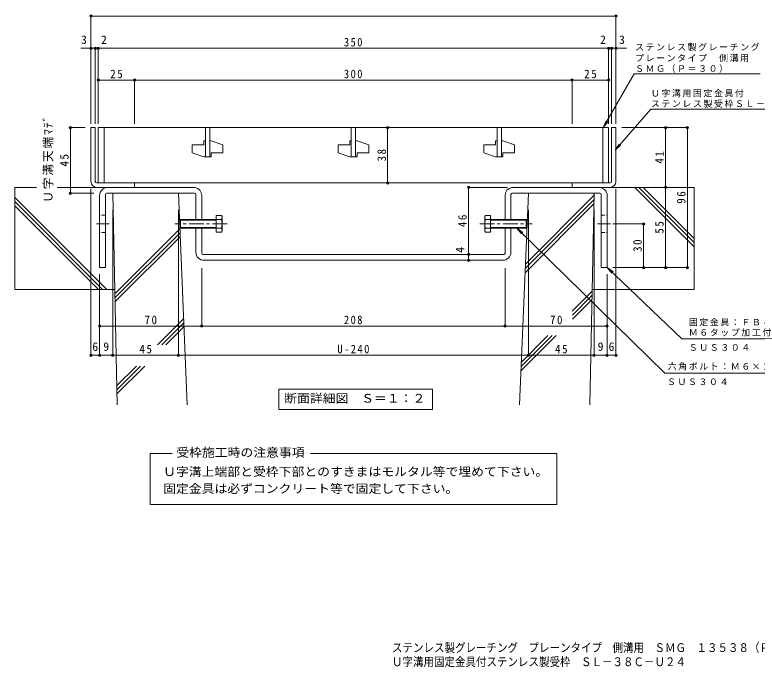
# Model space of a CAD drawing. Units: millimetres, scale not verified. Extents: x -331 to 433, y -387 to 322.
# Drawn here: x -331 to 178, y -387 to 60 of the extents above; entities that cross this region are included whole.
import ezdxf
from ezdxf.enums import TextEntityAlignment as Align

# ---------------------------------------------------------------- set-up
doc = ezdxf.new("R2010")
doc.units = ezdxf.units.MM
doc.header["$LTSCALE"] = 2
doc.header["$PDMODE"] = 32
doc.header["$PDSIZE"] = 1.6
doc.linetypes.add('CHAIN1', pattern=[8, 5, -1, 1, -1])
doc.linetypes.add('DASHED1', pattern=[1.8, 1.2, -0.6])
for name, color, linetype, lineweight in [('D-1', 2, 'Continuous', 9), ('D-2', 3, 'Continuous', 9), ('D-4', 7, 'Continuous', 9), ('D-5', 7, 'Continuous', 9), ('D-6', 6, 'Continuous', 9), ('D-8', 3, 'Continuous', 9), ('D-A', 2, 'Continuous', 9)]:
    doc.layers.add(name, color=color, linetype=linetype, lineweight=lineweight)
doc.layers.add('F-0_F-0ﾚｲﾔ', color=2, linetype='Continuous')
doc.styles.add('ＭＳ ゴシック', font='')
doc.styles.get('ＭＳ ゴシック').set_extended_font_data('MS Gothic')

msp = doc.modelspace()

# ---------------------------------------------------------------- linework, layer by layer
at = {"layer": 'D-1'}
for p, q in [((-279.282, -54.567), (-279.282, -17.567)), ((-276.282, -17.567), (-279.282, -17.567)), ((-276.282, -54.567), (-276.282, -17.567)), ((77.718, -54.567), (77.718, -17.567)), ((77.718, -17.567), (80.718, -17.567)), ((80.718, -54.567), (80.718, -17.567)), ((-275.282, -55.567), (-249.282, -55.567)), ((-249.282, -58.567), (-249.282, -55.567)), ((76.718, -55.567), (50.718, -55.567)), ((50.718, -58.567), (50.718, -55.567)), ((-275.282, -58.567), (-276.282, -58.567)), ((-249.282, -58.567), (-275.282, -58.567)), ((50.718, -58.567), (76.718, -58.567)), ((76.718, -58.567), (77.718, -58.567))]:
    msp.add_line(p, q, dxfattribs=at)
for centre, radius, start, end in [((-275.282, -54.567), 4, 180, 270), ((-275.282, -54.567), 1, 180, 270), ((76.718, -54.567), 1, 270, 0), ((76.718, -54.567), 4, 270, 0)]:
    msp.add_arc(centre, radius, start, end, dxfattribs=at)
at = {"layer": 'D-2'}
for p, q in [((-274.282, -17.567), (-274.282, -55.567)), ((75.718, -17.567), (-274.282, -17.567)), ((-270.282, -17.567), (-270.282, -55.567)), ((-200.782, -17.567), (-200.782, -37.567)), ((-197.782, -17.567), (-197.782, -37.567)), ((-100.782, -17.567), (-100.782, -37.567)), ((-97.782, -17.567), (-97.782, -37.567)), ((-0.782, -17.567), (-0.782, -37.567)), ((2.218, -17.567), (2.218, -37.567)), ((71.718, -17.567), (71.718, -55.567)), ((75.718, -17.567), (75.718, -55.567)), ((-209.782, -29.317), (-209.782, -34.817)), ((-209.782, -29.317), (-201.782, -29.317)), ((-201.782, -26.567), (-201.782, -29.317)), ((-200.782, -26.567), (-201.782, -26.567)), ((-196.782, -26.567), (-197.782, -26.567)), ((-196.782, -26.567), (-188.782, -29.317)), ((-188.782, -29.317), (-188.782, -34.817)), ((-109.782, -29.317), (-109.782, -34.817)), ((-109.782, -29.317), (-101.782, -29.317)), ((-101.782, -26.567), (-101.782, -29.317)), ((-100.782, -26.567), (-101.782, -26.567)), ((-96.782, -26.567), (-97.782, -26.567)), ((-96.782, -26.567), (-88.782, -29.317)), ((-88.782, -29.317), (-88.782, -34.817)), ((-9.782, -29.317), (-9.782, -34.817)), ((-9.782, -29.317), (-1.782, -29.317)), ((-1.782, -26.567), (-1.782, -29.317)), ((-0.782, -26.567), (-1.782, -26.567)), ((3.218, -26.567), (2.218, -26.567)), ((3.218, -26.567), (11.218, -29.317)), ((11.218, -29.317), (11.218, -34.817)), ((-209.782, -34.817), (-201.782, -37.567)), ((-196.782, -34.817), (-196.782, -37.567)), ((-196.782, -34.817), (-188.782, -34.817)), ((-109.782, -34.817), (-101.782, -37.567)), ((-96.782, -34.817), (-96.782, -37.567)), ((-96.782, -34.817), (-88.782, -34.817)), ((-9.782, -34.817), (-1.782, -37.567)), ((3.218, -34.817), (3.218, -37.567)), ((3.218, -34.817), (11.218, -34.817)), ((-196.782, -37.567), (-201.782, -37.567)), ((-96.782, -37.567), (-101.782, -37.567)), ((3.218, -37.567), (-1.782, -37.567)), ((-274.282, -55.567), (75.718, -55.567))]:
    msp.add_line(p, q, dxfattribs=at)
at = {"layer": 'D-4'}
for p, q in [((-279.282, 59.45), (-279.282, -14.976)), ((80.718, 58.85), (-279.282, 58.85)), ((80.718, 59.45), (80.718, -14.976)), ((-286.18, 36.711), (-276.282, 36.711)), ((-276.282, 37.311), (-276.282, -14.976)), ((-274.282, 37.311), (-274.282, -14.976)), ((75.718, 37.311), (75.718, -14.976)), ((77.718, 37.311), (77.718, -14.976)), ((77.718, 36.711), (87.922, 36.711)), ((-249.282, 15.561), (-249.282, -14.976)), ((50.718, 15.561), (50.718, -14.976)), ((-293.882, -17.567), (-283.282, -17.567)), ((-293.282, -62.567), (-293.282, -17.567)), ((-75.896, -55.567), (-75.896, -17.567)), ((130.318, -17.567), (84.718, -17.567)), ((114.718, -58.567), (114.718, -17.567)), ((129.718, -113.567), (129.718, -17.567)), ((-279.282, -174.167), (-279.282, -59.567)), ((-20.882, -58.567), (6.318, -58.567)), ((115.996, -58.567), (73.038, -58.567)), ((80.718, -174.167), (80.718, -59.567)), ((114.718, -58.567), (114.718, -113.567)), ((-293.882, -62.567), (-277.306, -62.567)), ((-264.282, -174.167), (-264.282, -73.879)), ((-219.282, -174.167), (-219.282, -73.879)), ((20.718, -174.167), (20.718, -73.879)), ((65.718, -174.167), (65.718, -73.879)), ((100.318, -83.567), (78.588, -83.567)), ((99.718, -113.567), (99.718, -83.567)), ((-203.282, -154.168), (-203.282, -113.853)), ((4.718, -154.168), (4.718, -113.853)), ((130.318, -113.567), (78.588, -113.567)), ((-273.282, -174.167), (-273.282, -118.124)), ((74.718, -174.167), (74.718, -118.124)), ((-273.282, -173.567), (-279.282, -173.567)), ((-219.282, -173.567), (20.718, -173.567)), ((74.718, -173.567), (80.718, -173.567))]:
    msp.add_line(p, q, dxfattribs=at)
for points in [[(-276.282, 36.711), (-274.282, 36.711), (75.718, 36.711), (77.718, 36.711)], [(75.718, 14.961), (50.718, 14.961), (-249.282, 14.961), (-274.282, 14.961)], [(-20.282, -108.567), (-20.282, -104.567), (-20.282, -58.567)], [(-273.282, -153.568), (-203.282, -153.568), (4.718, -153.568), (74.718, -153.568)], [(-273.282, -173.567), (-264.282, -173.567), (-219.282, -173.567)], [(20.718, -173.567), (65.718, -173.567), (74.718, -173.567)]]:
    msp.add_lwpolyline(points, dxfattribs=at)
for p in [(-279.282, 58.85), (80.718, 58.85), (-279.282, 36.711), (-276.282, 36.711), (-274.282, 36.711), (75.718, 36.711), (77.718, 36.711), (80.718, 36.711), (-274.282, 14.961), (-249.282, 14.961), (50.718, 14.961), (75.718, 14.961), (-293.282, -17.567), (-75.896, -17.567), (114.718, -17.567), (129.718, -17.567), (-75.896, -55.567), (-20.282, -58.567), (114.718, -58.567), (-293.282, -62.567), (99.718, -83.567), (-20.282, -104.567), (-20.282, -108.567), (99.718, -113.567), (114.718, -113.567), (129.718, -113.567), (-273.282, -153.568), (-203.282, -153.568), (4.718, -153.568), (74.718, -153.568), (-279.282, -173.567), (-273.282, -173.567), (-264.282, -173.567), (-219.282, -173.567), (20.718, -173.567), (65.718, -173.567), (74.718, -173.567), (80.718, -173.567)]:
    msp.add_point(p, dxfattribs=at)
at = {"layer": 'D-5'}
for p, q in [((72.057, -17.567), (93.343, 19.3)), ((93.343, 19.3), (179.576, 19.3)), ((104.674, -4.931), (80.209, -33.039)), ((104.674, -4.931), (229.96, -4.931)), ((72.057, -17.567), (73.971, -12.948)), ((72.057, -17.567), (75.101, -13.6)), ((80.209, -33.039), (82.971, -28.872)), ((80.209, -33.039), (83.956, -29.729)), ((12.836, -86.567), (15.919, -90.503)), ((74.718, -113.567), (77.854, -117.461)), ((206.657, -162.389), (125.885, -162.389)), ((114.264, -186.001), (194.035, -186.001)), ((-150.352, -196.877), (-45.152, -196.877)), ((-150.352, -196.877), (-150.352, -210.877)), ((-45.152, -196.877), (-45.152, -210.877)), ((-150.352, -210.877), (-45.152, -210.877)), ((-238.74, -241.019), (-223.524, -241.019)), ((-238.74, -275.941), (-238.74, -241.019)), ((-128.81, -241.019), (40.176, -241.019)), ((40.176, -241.019), (40.176, -275.941)), ((40.176, -275.941), (-238.74, -275.941))]:
    msp.add_line(p, q, dxfattribs=at)
for points in [[(114.264, -186.001), (12.836, -86.567), (16.832, -89.571)], [(125.885, -162.389), (74.718, -113.567), (78.755, -116.517)]]:
    msp.add_lwpolyline(points, dxfattribs=at)
at = {"layer": 'D-6'}
for p, q in [((-331.428, -58.567), (-331.428, -128.567)), ((-316.473, -58.567), (-331.428, -58.567)), ((-265.282, -58.567), (-302.333, -58.567)), ((134.398, -99.281), (93.683, -58.567)), ((134.398, -96.453), (96.512, -58.567)), ((134.398, -93.625), (99.34, -58.567)), ((-268.386, -128.567), (-331.428, -65.525)), ((-261.382, -207.567), (-264.282, -62.567)), ((14.676, -207.567), (20.718, -62.567)), ((18.692, -111.182), (65.685, -64.189)), ((20.718, -62.567), (65.718, -62.567)), ((62.818, -207.567), (65.718, -62.567)), ((-271.214, -128.567), (-331.428, -68.353)), ((-274.043, -128.567), (-331.428, -71.181)), ((18.446, -117.085), (65.57, -69.961)), ((18.569, -114.134), (65.627, -67.075)), ((-262.902, -131.565), (-218.267, -86.93)), ((-262.847, -134.338), (-218.154, -89.645)), ((-262.791, -137.111), (-218.041, -92.36)), ((-262.962, -128.567), (-331.428, -128.567)), ((50.786, -143.382), (64.373, -129.794)), ((64.398, -128.567), (134.398, -128.567)), ((50.857, -146.139), (64.315, -132.681)), ((50.857, -148.967), (64.258, -135.567)), ((-233.518, -166.475), (-215.696, -148.652)), ((-230.69, -166.475), (-215.582, -151.367)), ((-227.862, -166.475), (-215.469, -154.082)), ((15.651, -184.174), (39.75, -160.074)), ((15.774, -181.222), (36.922, -160.074)), ((15.897, -178.271), (34.093, -160.074)), ((-261.642, -194.598), (-248.045, -181.001)), ((-261.586, -197.371), (-245.217, -181.001)), ((-261.531, -200.144), (-242.388, -181.001))]:
    msp.add_line(p, q, dxfattribs=at)
for points in [[(66.718, -58.567), (134.398, -58.567), (134.398, -128.567)], [(-213.241, -207.567), (-219.282, -62.567), (-264.282, -62.567)]]:
    msp.add_lwpolyline(points, dxfattribs=at)
at = {"layer": 'D-8'}
for p, q in [((-208.882, -58.567), (-267.682, -58.567)), ((10.318, -58.567), (69.118, -58.567)), ((-273.282, -64.167), (-273.282, -113.567)), ((-269.282, -63.567), (-269.282, -113.567)), ((-208.282, -62.567), (-268.282, -62.567)), ((-207.282, -80.567), (-207.282, -63.567)), ((-203.282, -80.567), (-203.282, -64.167)), ((4.718, -80.567), (4.718, -64.167)), ((8.718, -80.567), (8.718, -63.567)), ((9.718, -62.567), (69.718, -62.567)), ((70.718, -63.567), (70.718, -113.567)), ((74.718, -64.167), (74.718, -113.567)), ((-207.282, -102.967), (-207.282, -86.567)), ((-203.282, -103.567), (-203.282, -86.567)), ((4.718, -103.567), (4.718, -86.567)), ((8.718, -102.967), (8.718, -86.567)), ((3.718, -104.567), (-202.282, -104.567)), ((3.118, -108.567), (-201.682, -108.567)), ((-273.282, -113.567), (-269.282, -113.567)), ((74.718, -113.567), (70.718, -113.567))]:
    msp.add_line(p, q, dxfattribs=at)
at = {"layer": 'D-8', "linetype": 'DASHED1'}
for p, q in [((-269.282, -77.567), (-273.282, -77.567)), ((70.718, -77.567), (74.718, -77.567)), ((-269.282, -89.567), (-273.282, -89.567)), ((70.718, -89.567), (74.718, -89.567))]:
    msp.add_line(p, q, dxfattribs=at)
at = {"layer": 'D-8', "linetype": 'CHAIN1'}
for p, q in [((-275.482, -83.567), (-266.652, -83.567)), ((76.917, -83.567), (68.087, -83.567))]:
    msp.add_line(p, q, dxfattribs=at)
at = {"layer": 'D-8'}
for centre, radius, start, end in [((-267.682, -64.167), 5.6, 90, 180), ((-208.882, -64.167), 5.6, 79.6124, 90), ((-208.882, -64.167), 5.6, 0, 79.6124), ((10.318, -64.167), 5.6, 100.38759, 180), ((10.318, -64.167), 5.6, 90, 100.38759), ((69.118, -64.167), 5.6, 0, 90), ((-268.282, -63.567), 1, 90, 180), ((-208.282, -63.567), 1, 0, 90), ((9.718, -63.567), 1, 90, 180), ((69.718, -63.567), 1, 0, 90), ((-201.682, -102.967), 5.6, 180, 270), ((-202.282, -103.567), 1, 180, 270), ((3.118, -102.967), 5.6, 270, 0), ((3.718, -103.567), 1, 270, 0)]:
    msp.add_arc(centre, radius, start, end, dxfattribs=at)
at = {"layer": 'D-A'}
for p, q in [((-218.305, -81.109), (-217.763, -80.567)), ((-218.305, -86.026), (-218.305, -81.109)), ((-193.305, -81.109), (-218.305, -81.109)), ((-217.763, -80.567), (-217.763, -86.567)), ((-193.305, -80.567), (-217.763, -80.567)), ((-193.305, -77.794), (-193.305, -89.341)), ((-189.751, -77.794), (-193.305, -77.794)), ((-189.751, -80.68), (-193.305, -80.68)), ((-189.751, -77.794), (-189.305, -78.567)), ((-189.305, -88.567), (-189.305, -78.567)), ((-8.813, -77.794), (-9.26, -78.567)), ((-9.26, -88.567), (-9.26, -78.567)), ((-8.813, -77.794), (-5.26, -77.794)), ((-8.813, -80.68), (-5.26, -80.68)), ((-5.26, -77.794), (-5.26, -89.341)), ((-5.26, -80.567), (19.199, -80.567)), ((-5.26, -81.109), (19.74, -81.109)), ((19.199, -80.567), (19.199, -86.567)), ((19.74, -81.109), (19.199, -80.567)), ((19.74, -86.026), (19.74, -81.109)), ((-218.305, -86.026), (-217.763, -86.567)), ((-193.305, -86.026), (-218.305, -86.026)), ((-189.751, -86.454), (-193.305, -86.454)), ((-8.813, -86.454), (-5.26, -86.454)), ((-5.26, -86.026), (19.74, -86.026)), ((19.74, -86.026), (19.199, -86.567)), ((-193.305, -86.567), (-217.763, -86.567)), ((-189.751, -89.341), (-193.305, -89.341)), ((-189.305, -88.567), (-189.751, -89.341)), ((-9.26, -88.567), (-8.813, -89.341)), ((-8.813, -89.341), (-5.26, -89.341)), ((-5.26, -86.567), (19.199, -86.567))]:
    msp.add_line(p, q, dxfattribs=at)
at = {"layer": 'D-A', "linetype": 'CHAIN1'}
for p, q in [((-185.944, -83.567), (-221.838, -83.567)), ((-12.621, -83.567), (23.273, -83.567))]:
    msp.add_line(p, q, dxfattribs=at)
at = {"layer": 'D-A'}
for centre, radius, start, end in [((-192.703, -79.497), 3.408, 4.38425, 29.99998), ((-192.151, -79.147), 2.848, 327.42444, 358.1913), ((-198.858, -83.567), 9.553, 342.41203, 17.58795), ((-5.862, -79.497), 3.408, 150, 175.61575), ((-6.413, -79.147), 2.848, 181.80869, 212.57555), ((0.294, -83.567), 9.553, 162.41203, 197.58795), ((-192.151, -87.987), 2.848, 1.80869, 32.57555), ((-6.413, -87.987), 2.848, 147.42445, 178.19131), ((-192.703, -87.637), 3.408, 329.99998, 355.61574), ((-5.862, -87.637), 3.408, 184.38426, 210)]:
    msp.add_arc(centre, radius, start, end, dxfattribs=at)

# ---------------------------------------------------------------- texts
at = {"layer": 'D-4', "color": 2, "style": 'ＭＳ ゴシック'}
for s, p in [('3', (-286.031, 37.911)), ('2', (-272.35, 37.911)), ('2', (69.844, 37.911)), ('3', (82.868, 37.911)), ('6', (-278.282, -172.367)), ('9', (-270.782, -172.367)), ('9', (68.218, -172.367)), ('6', (75.718, -172.367))]:
    msp.add_text(s, height=5.865, dxfattribs=at).set_placement(p, align=Align.BOTTOM_LEFT)
msp.add_text('4', height=5.865, rotation=90, dxfattribs=at).set_placement((-21.482, -103.463), align=Align.BOTTOM_LEFT)
at = {"layer": 'D-4', "color": 2, "char_height": 5.865, "attachment_point": 7, "style": 'ＭＳ ゴシック'}
for s, insert in [('\\T1.27;\\W0.9;350', (-105.782, 37.911)), ('\\T1.27;\\W0.95;25', (-266.032, 16.161)), ('\\T1.27;\\W0.9;300', (-105.782, 16.161)), ('\\T1.27;\\W0.95;25', (58.968, 16.161)), ('\\T1.27;\\W0.95;70', (-242.532, -152.368)), ('\\T1.27;\\W0.9;208', (-105.782, -152.368)), ('\\T1.27;\\W0.95;70', (35.468, -152.368)), ('\\T1.27;\\W0.95;45', (-246.032, -172.367)), ('\\T1.28;\\W0.9;U-240', (-110.282, -172.367)), ('\\T1.27;\\W0.95;45', (38.968, -172.367))]:
    msp.add_mtext(s, dxfattribs=dict(at, insert=insert))
at = {"layer": 'D-4', "color": 2, "char_height": 5.865, "attachment_point": 7, "rotation": 90, "style": 'ＭＳ ゴシック'}
for s, insert in [('\\T1.16;Ｕ字溝天端ﾏﾃﾞ', (-304.966, -69.067)), ('\\T1.27;\\W0.95;38', (-76.896, -40.817)), ('\\T1.27;\\W0.95;41', (113.518, -42.317)), ('\\T1.27;\\W0.95;45', (-294.482, -44.317)), ('\\T1.27;\\W0.95;96', (128.518, -69.817)), ('\\T1.27;\\W0.95;46', (-21.482, -85.817)), ('\\T1.27;\\W0.95;55', (113.518, -90.317)), ('\\T1.27;\\W0.95;30', (98.518, -102.817))]:
    msp.add_mtext(s, dxfattribs=dict(at, insert=insert))
at = {"layer": 'D-5', "color": 2, "style": 'ＭＳ ゴシック', "width": 1.1}
for s, p in [('断面詳細図\u3000Ｓ＝１：２', (-146.752, -207.877)), ('受枠施工時の注意事項', (-220.747, -244.988)), ('Ｕ字溝上端部と受枠下部とのすきまはモルタル等で埋めて下さい。', (-229.747, -258.129)), ('固定金具は必ずコンクリート等で固定して下さい。', (-229.747, -269.789))]:
    msp.add_text(s, height=5.865, dxfattribs=at).set_placement(p, align=Align.BOTTOM_LEFT)
at = {"layer": 'D-5', "char_height": 4.399, "attachment_point": 7, "style": 'ＭＳ ゴシック'}
for s, insert in [('\\T1.17;ステンレス製グレーチング', (93.824, 34.825)), ('\\T1.17;プレーンタイプ\u3000側溝用', (93.824, 27.332)), ('\\T1.17;ＳＭＧ（Ｐ＝３０）', (93.824, 20.004)), ('\\T1.17;Ｕ字溝用固定金具付', (104.678, 3.171)), ('\\T1.17;ステンレス製受枠ＳＬ－３８Ｃ－Ｕ２４', (104.678, -3.979)), ('\\T1.17;固定金具：ＦＢ４×３２', (130.657, -153.722)), ('\\T1.17;Ｍ６タップ加工付', (130.657, -160.722)), ('\\T1.17;ＳＵＳ３０４', (130.657, -170.61)), ('\\T1.17;六角ボルト：Ｍ６×２５', (116.213, -184.001)), ('\\T1.17;ＳＵＳ３０４', (115.692, -194.133))]:
    msp.add_mtext(s, dxfattribs=dict(at, insert=insert))
at = {"layer": 'F-0_F-0ﾚｲﾔ', "style": 'ＭＳ ゴシック', "width": 0.9}
for s, p in [('ステンレス製グレーチング\u3000プレーンタイプ\u3000側溝用\u3000ＳＭＧ\u3000１３５３８（Ｐ＝３０）', (-72.822, -378.728)), ('Ｕ字溝用固定金具付ステンレス製受枠\u3000ＳＬ－３８Ｃ－Ｕ２４', (-72.822, -388.42))]:
    msp.add_text(s, height=5.865, dxfattribs=at).set_placement(p, align=Align.BOTTOM_LEFT)

doc.saveas('drawing.dxf')
